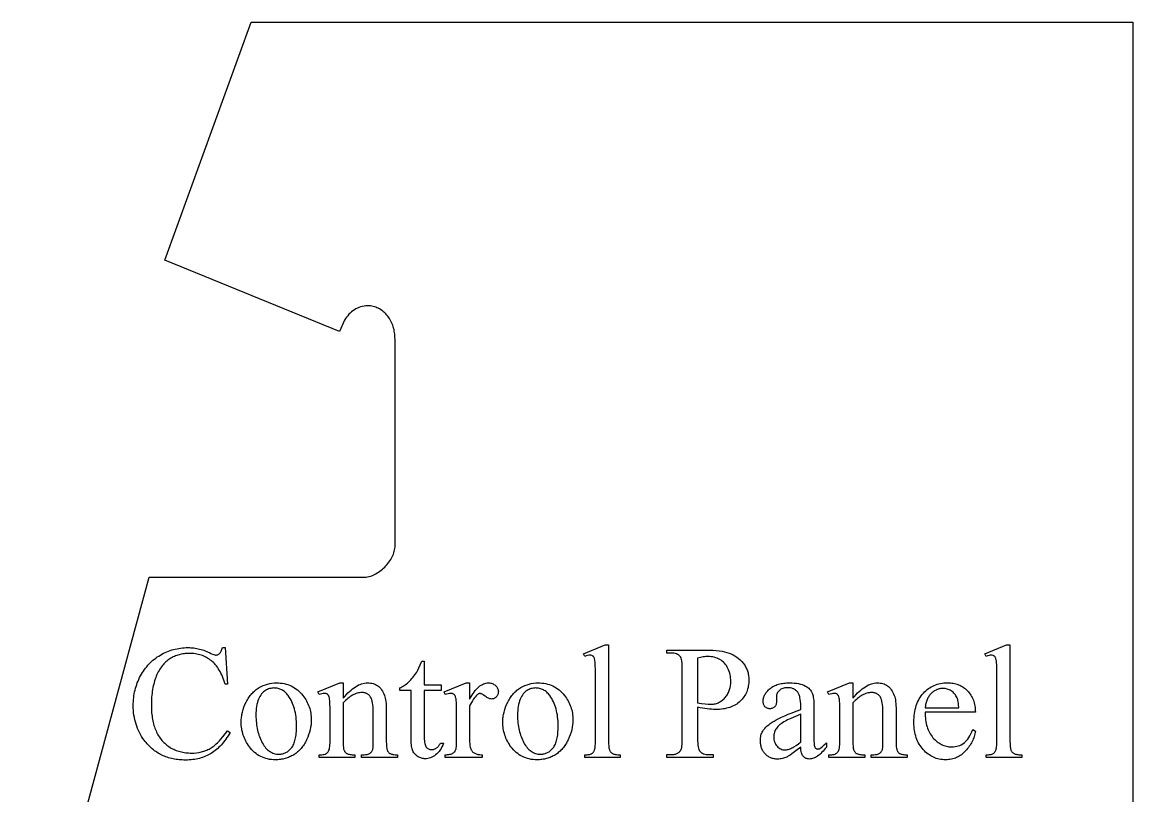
# Model space of a CAD drawing. Extents: x 0 to 152, y -19 to 71.
# Drawn here: x 77.06 to 85.81, y 61.05 to 67.15 of the extents above; entities that cross this region are included whole.
import ezdxf

# ---------------------------------------------------------------- set-up
doc = ezdxf.new("R2010")
doc.units = 0
doc.layers.get('0').update_dxf_attribs({"linetype": 'CONTINUOUS'})

msp = doc.modelspace()

# ---------------------------------------------------------------- linework, layer by layer
msp.add_lwpolyline([(77.0578, 59.086), (78.0578, 62.7735), (79.7453, 62.7735), (79.7564, 62.7739), (79.7676, 62.775), (79.7787, 62.7769), (79.7899, 62.7794), (79.8011, 62.7826), (79.8122, 62.7865), (79.8232, 62.7909), (79.8341, 62.796), (79.8449, 62.8016), (79.8555, 62.8077), (79.866, 62.8144), (79.8762, 62.8215), (79.8862, 62.8291), (79.896, 62.8371), (79.9054, 62.8455), (79.9145, 62.8543), (79.9233, 62.8634), (79.9317, 62.8729), (79.9397, 62.8826), (79.9473, 62.8926), (79.9544, 62.9029), (79.9611, 62.9133), (79.9672, 62.9239), (79.9729, 62.9347), (79.9779, 62.9456), (79.9824, 62.9567), (79.9862, 62.9678), (79.9894, 62.9789), (79.992, 62.9901), (79.9938, 63.0013), (79.995, 63.0124), (79.9953, 63.0235), (79.9953, 64.6485), (79.994, 64.6638), (79.9937, 64.6767), (79.9928, 64.6894), (79.9915, 64.7019), (79.9896, 64.7142), (79.9872, 64.7263), (79.9843, 64.7381), (79.9809, 64.7498), (79.9771, 64.7611), (79.9728, 64.7722), (79.968, 64.783), (79.9628, 64.7934), (79.9572, 64.8036), (79.9512, 64.8134), (79.9449, 64.8228), (79.9381, 64.8319), (79.931, 64.8406), (79.9235, 64.8489), (79.9157, 64.8567), (79.9076, 64.8641), (79.8992, 64.8711), (79.8904, 64.8776), (79.8814, 64.8836), (79.8722, 64.8891), (79.8626, 64.8942), (79.8529, 64.8986), (79.8429, 64.9026), (79.8327, 64.9059), (79.8223, 64.9087), (79.8117, 64.9109), (79.8009, 64.9125), (79.79, 64.9135), (79.779, 64.9138), (79.7649, 64.9133), (79.751, 64.9117), (79.7374, 64.9091), (79.7242, 64.9056), (79.7112, 64.9011), (79.6986, 64.8958), (79.6864, 64.8895), (79.6746, 64.8824), (79.6632, 64.8745), (79.6523, 64.8659), (79.6419, 64.8565), (79.6321, 64.8464), (79.6227, 64.8356), (79.614, 64.8241), (79.6058, 64.8121), (79.5983, 64.7995), (79.5578, 64.711), (78.1828, 65.2735), (78.8613, 67.1485), (85.8078, 67.1485), (85.8078, 59.5235)])
for points in [[(78.657, 62.2193), (78.6763, 61.9313), (78.657, 61.9313), (78.652, 61.9472), (78.6468, 61.9625), (78.6413, 61.9773), (78.6355, 61.9914), (78.6295, 62.0051), (78.6233, 62.0181), (78.6167, 62.0306), (78.6099, 62.0425), (78.6029, 62.0539), (78.5956, 62.0647), (78.588, 62.0749), (78.5802, 62.0845), (78.5722, 62.0936), (78.5638, 62.1021), (78.5552, 62.1101), (78.5464, 62.1175), (78.5373, 62.1244), (78.528, 62.1308), (78.5184, 62.1368), (78.5087, 62.1424), (78.4987, 62.1475), (78.4884, 62.1521), (78.478, 62.1564), (78.4673, 62.1601), (78.4565, 62.1635), (78.4453, 62.1663), (78.434, 62.1688), (78.4224, 62.1708), (78.4106, 62.1723), (78.3986, 62.1735), (78.3864, 62.1741), (78.3739, 62.1743), (78.3635, 62.1742), (78.3531, 62.1737), (78.3429, 62.1728), (78.3328, 62.1717), (78.3228, 62.1702), (78.313, 62.1683), (78.3032, 62.1661), (78.2937, 62.1636), (78.2842, 62.1608), (78.2749, 62.1576), (78.2656, 62.1541), (78.2566, 62.1503), (78.2476, 62.1461), (78.2388, 62.1416), (78.2301, 62.1367), (78.2215, 62.1315), (78.2131, 62.126), (78.2049, 62.12), (78.197, 62.1137), (78.1893, 62.107), (78.1818, 62.0998), (78.1745, 62.0923), (78.1675, 62.0843), (78.1607, 62.076), (78.1541, 62.0673), (78.1477, 62.0582), (78.1416, 62.0486), (78.1357, 62.0387), (78.13, 62.0284), (78.1246, 62.0177), (78.1193, 62.0065), (78.1143, 61.995), (78.1096, 61.9831), (78.1052, 61.9709), (78.1011, 61.9583), (78.0973, 61.9453), (78.0937, 61.932), (78.0905, 61.9183), (78.0876, 61.9043), (78.0851, 61.8899), (78.0828, 61.8752), (78.0808, 61.8601), (78.0791, 61.8446), (78.0777, 61.8288), (78.0767, 61.8126), (78.0759, 61.7961), (78.0754, 61.7792), (78.0753, 61.762), (78.0759, 61.7337), (78.0766, 61.72), (78.0776, 61.7064), (78.0789, 61.6931), (78.0805, 61.6801), (78.0823, 61.6673), (78.0845, 61.6547), (78.087, 61.6423), (78.0897, 61.6302), (78.0927, 61.6184), (78.096, 61.6068), (78.0996, 61.5954), (78.1035, 61.5842), (78.1077, 61.5733), (78.1122, 61.5627), (78.1169, 61.5523), (78.122, 61.5422), (78.1273, 61.5324), (78.1329, 61.523), (78.1388, 61.5138), (78.145, 61.505), (78.1515, 61.4964), (78.1583, 61.4882), (78.1654, 61.4802), (78.1728, 61.4726), (78.1804, 61.4653), (78.1884, 61.4583), (78.1966, 61.4516), (78.2051, 61.4452), (78.2139, 61.4391), (78.2231, 61.4334), (78.2324, 61.4279), (78.2419, 61.4228), (78.2516, 61.4181), (78.2614, 61.4137), (78.2714, 61.4096), (78.2815, 61.4059), (78.2918, 61.4026), (78.3023, 61.3996), (78.313, 61.397), (78.3238, 61.3947), (78.3347, 61.3928), (78.3459, 61.3912), (78.3572, 61.39), (78.3686, 61.3891), (78.3803, 61.3885), (78.3921, 61.3884), (78.4124, 61.3889), (78.4321, 61.3906), (78.4512, 61.3933), (78.4605, 61.3951), (78.4697, 61.3972), (78.4787, 61.3995), (78.4876, 61.4022), (78.4963, 61.4051), (78.5049, 61.4082), (78.5133, 61.4117), (78.5215, 61.4154), (78.5297, 61.4194), (78.5376, 61.4237), (78.5456, 61.4284), (78.5536, 61.4336), (78.5617, 61.4394), (78.57, 61.4457), (78.5783, 61.4525), (78.5867, 61.4599), (78.5952, 61.4679), (78.6039, 61.4764), (78.6126, 61.4854), (78.6214, 61.495), (78.6393, 61.5158), (78.6576, 61.5388), (78.6763, 61.5639), (78.6957, 61.5514), (78.6876, 61.5375), (78.6794, 61.5241), (78.6711, 61.5112), (78.6625, 61.4987), (78.6538, 61.4867), (78.6449, 61.4751), (78.6359, 61.4641), (78.6267, 61.4535), (78.6173, 61.4434), (78.6077, 61.4338), (78.598, 61.4246), (78.5882, 61.4159), (78.5781, 61.4077), (78.5679, 61.3999), (78.5575, 61.3927), (78.547, 61.3859), (78.5363, 61.3795), (78.5253, 61.3736), (78.514, 61.368), (78.5025, 61.3629), (78.4908, 61.3582), (78.4788, 61.3539), (78.4666, 61.35), (78.4541, 61.3465), (78.4413, 61.3434), (78.4283, 61.3408), (78.4151, 61.3385), (78.4016, 61.3367), (78.3879, 61.3352), (78.3739, 61.3342), (78.3597, 61.3336), (78.3452, 61.3334), (78.3321, 61.3335), (78.3192, 61.334), (78.3066, 61.3348), (78.294, 61.3358), (78.2817, 61.3372), (78.2696, 61.3389), (78.2576, 61.3409), (78.2459, 61.3432), (78.2343, 61.3457), (78.2229, 61.3486), (78.2117, 61.3518), (78.2006, 61.3554), (78.1898, 61.3592), (78.1791, 61.3633), (78.1687, 61.3677), (78.1584, 61.3724), (78.1483, 61.3775), (78.1384, 61.3828), (78.1286, 61.3885), (78.1191, 61.3944), (78.1097, 61.4007), (78.1006, 61.4072), (78.0916, 61.4141), (78.0828, 61.4212), (78.0742, 61.4287), (78.0657, 61.4365), (78.0575, 61.4446), (78.0494, 61.453), (78.0416, 61.4617), (78.0339, 61.4707), (78.0264, 61.48), (78.0191, 61.4896), (78.0086, 61.5043), (77.9989, 61.5193), (77.9898, 61.5346), (77.9813, 61.5503), (77.9736, 61.5662), (77.9665, 61.5825), (77.9601, 61.5992), (77.9544, 61.6161), (77.9493, 61.6334), (77.945, 61.651), (77.9413, 61.6689), (77.9382, 61.6871), (77.9359, 61.7056), (77.9342, 61.7245), (77.9332, 61.7437), (77.9328, 61.7632), (77.9331, 61.779), (77.9337, 61.7946), (77.9348, 61.8101), (77.9364, 61.8254), (77.9384, 61.8405), (77.9408, 61.8555), (77.9437, 61.8703), (77.9471, 61.8849), (77.9508, 61.8994), (77.9551, 61.9137), (77.9597, 61.9279), (77.9648, 61.9419), (77.9704, 61.9557), (77.9764, 61.9694), (77.9828, 61.9829), (77.9897, 61.9963), (77.997, 62.0094), (78.0046, 62.0221), (78.0125, 62.0344), (78.0208, 62.0464), (78.0294, 62.058), (78.0384, 62.0692), (78.0476, 62.0801), (78.0573, 62.0905), (78.0672, 62.1006), (78.0775, 62.1104), (78.0881, 62.1197), (78.0991, 62.1287), (78.1103, 62.1373), (78.122, 62.1456), (78.1339, 62.1534), (78.1462, 62.1609), (78.1587, 62.168), (78.1714, 62.1746), (78.1842, 62.1808), (78.1972, 62.1865), (78.2103, 62.1917), (78.2235, 62.1965), (78.2369, 62.2008), (78.2505, 62.2047), (78.2641, 62.2081), (78.278, 62.2111), (78.2919, 62.2136), (78.3061, 62.2157), (78.3203, 62.2173), (78.3347, 62.2184), (78.3493, 62.2191), (78.3639, 62.2193), (78.3754, 62.2191), (78.3869, 62.2186), (78.3983, 62.2177), (78.4097, 62.2165), (78.4211, 62.2149), (78.4325, 62.213), (78.4438, 62.2107), (78.4552, 62.2081), (78.4665, 62.2051), (78.4778, 62.2018), (78.489, 62.1981), (78.5003, 62.194), (78.5115, 62.1896), (78.5228, 62.1849), (78.5339, 62.1798), (78.5451, 62.1743), (78.5573, 62.1683), (78.5676, 62.164), (78.5761, 62.1615), (78.5796, 62.1608), (78.5826, 62.1606), (78.5868, 62.1608), (78.5908, 62.1613), (78.5946, 62.1623), (78.5984, 62.1636), (78.602, 62.1652), (78.6055, 62.1673), (78.6088, 62.1697), (78.612, 62.1725), (78.6159, 62.1769), (78.6195, 62.1817), (78.6228, 62.187), (78.6259, 62.1926), (78.6286, 62.1987), (78.6311, 62.2051), (78.6332, 62.212), (78.6351, 62.2193)], [(81.6778, 62.2412), (81.6778, 61.4821), (81.6782, 61.4575), (81.6789, 61.4469), (81.6797, 61.4374), (81.6808, 61.4291), (81.6821, 61.4219), (81.6837, 61.4158), (81.6856, 61.4109), (81.6877, 61.4066), (81.69, 61.4026), (81.6926, 61.3989), (81.6955, 61.3955), (81.6986, 61.3923), (81.702, 61.3894), (81.7057, 61.3867), (81.7096, 61.3843), (81.7141, 61.3822), (81.7195, 61.3803), (81.7258, 61.3788), (81.7329, 61.3775), (81.7409, 61.3765), (81.7498, 61.3758), (81.7596, 61.3754), (81.7702, 61.3752), (81.7702, 61.3528), (81.4897, 61.3528), (81.4897, 61.3752), (81.5078, 61.3758), (81.5157, 61.3764), (81.5228, 61.3773), (81.5291, 61.3784), (81.5347, 61.3798), (81.5394, 61.3815), (81.5434, 61.3834), (81.5469, 61.3856), (81.5502, 61.3881), (81.5533, 61.391), (81.5562, 61.3941), (81.559, 61.3977), (81.5615, 61.4015), (81.5638, 61.4057), (81.5659, 61.4102), (81.5678, 61.4155), (81.5695, 61.4218), (81.5709, 61.4291), (81.572, 61.4376), (81.5729, 61.4471), (81.5735, 61.4577), (81.574, 61.4821), (81.574, 62.0019), (81.5738, 62.0457), (81.573, 62.0801), (81.5716, 62.1052), (81.5707, 62.1142), (81.5697, 62.1209), (81.5672, 62.1311), (81.5656, 62.1356), (81.564, 62.1396), (81.5621, 62.1432), (81.5601, 62.1463), (81.558, 62.149), (81.5556, 62.1512), (81.5531, 62.1531), (81.5504, 62.1548), (81.5446, 62.1573), (81.5381, 62.1588), (81.5309, 62.1593), (81.5223, 62.1587), (81.5125, 62.1568), (81.5016, 62.1537), (81.4897, 62.1493), (81.4791, 62.1712), (81.6496, 62.2412)], [(84.8404, 62.2412), (84.8404, 61.4821), (84.8409, 61.4575), (84.8415, 61.4469), (84.8423, 61.4374), (84.8434, 61.4291), (84.8448, 61.4219), (84.8464, 61.4158), (84.8482, 61.4109), (84.8503, 61.4066), (84.8526, 61.4026), (84.8552, 61.3989), (84.8581, 61.3955), (84.8612, 61.3923), (84.8646, 61.3894), (84.8683, 61.3867), (84.8722, 61.3843), (84.8767, 61.3822), (84.8821, 61.3803), (84.8884, 61.3788), (84.8955, 61.3775), (84.9035, 61.3765), (84.9124, 61.3758), (84.9222, 61.3754), (84.9328, 61.3752), (84.9328, 61.3528), (84.6523, 61.3528), (84.6523, 61.3752), (84.6704, 61.3758), (84.6783, 61.3764), (84.6854, 61.3773), (84.6918, 61.3784), (84.6973, 61.3798), (84.7021, 61.3815), (84.7061, 61.3834), (84.7095, 61.3856), (84.7128, 61.3881), (84.7159, 61.391), (84.7189, 61.3941), (84.7216, 61.3977), (84.7241, 61.4015), (84.7264, 61.4057), (84.7285, 61.4102), (84.7304, 61.4155), (84.7321, 61.4218), (84.7335, 61.4291), (84.7346, 61.4376), (84.7355, 61.4471), (84.7362, 61.4577), (84.7367, 61.4821), (84.7367, 62.0019), (84.7364, 62.0457), (84.7356, 62.0801), (84.7342, 62.1052), (84.7333, 62.1142), (84.7323, 62.1209), (84.7298, 62.1311), (84.7283, 62.1356), (84.7266, 62.1396), (84.7247, 62.1432), (84.7227, 62.1463), (84.7206, 62.149), (84.7182, 62.1512), (84.7157, 62.1531), (84.7131, 62.1548), (84.7072, 62.1573), (84.7007, 62.1588), (84.6936, 62.1593), (84.6849, 62.1587), (84.6751, 62.1568), (84.6643, 62.1537), (84.6523, 62.1493), (84.6417, 62.1712), (84.8123, 62.2412)], [(82.3788, 61.7495), (82.3788, 61.5027), (82.379, 61.4837), (82.3798, 61.4665), (82.3812, 61.4512), (82.3831, 61.4379), (82.3856, 61.4264), (82.3886, 61.4168), (82.3903, 61.4128), (82.3922, 61.4092), (82.3941, 61.406), (82.3963, 61.4034), (82.4026, 61.3969), (82.4096, 61.3913), (82.4175, 61.3866), (82.4261, 61.3827), (82.4354, 61.3797), (82.4456, 61.3776), (82.4565, 61.3763), (82.4681, 61.3759), (82.5006, 61.3759), (82.5006, 61.3528), (82.1376, 61.3528), (82.1376, 61.3759), (82.1695, 61.3759), (82.1824, 61.3764), (82.1885, 61.3771), (82.1944, 61.3781), (82.2, 61.3793), (82.2054, 61.3808), (82.2106, 61.3826), (82.2155, 61.3846), (82.2202, 61.3869), (82.2247, 61.3895), (82.2289, 61.3924), (82.2328, 61.3956), (82.2366, 61.399), (82.24, 61.4027), (82.2433, 61.4066), (82.2463, 61.4109), (82.2492, 61.4165), (82.2518, 61.4239), (82.2539, 61.4329), (82.2557, 61.4435), (82.257, 61.4558), (82.258, 61.4698), (82.2586, 61.4854), (82.2588, 61.5027), (82.2588, 62.05), (82.2585, 62.0691), (82.2577, 62.0862), (82.2564, 62.1015), (82.2546, 62.1148), (82.2522, 62.1263), (82.2493, 62.1359), (82.2477, 62.14), (82.2459, 62.1436), (82.244, 62.1467), (82.2419, 62.1493), (82.2355, 62.1558), (82.2283, 62.1614), (82.2203, 62.1661), (82.2116, 62.17), (82.2022, 62.173), (82.192, 62.1751), (82.1811, 62.1764), (82.1695, 62.1768), (82.1376, 62.1768), (82.1376, 62.2), (82.4481, 62.2), (82.4758, 62.1996), (82.502, 62.1985), (82.5266, 62.1967), (82.5498, 62.1941), (82.5715, 62.1908), (82.5916, 62.1868), (82.6103, 62.182), (82.6274, 62.1765), (82.6435, 62.1702), (82.6589, 62.1628), (82.6737, 62.1544), (82.6879, 62.1451), (82.7014, 62.1347), (82.7142, 62.1233), (82.7264, 62.1109), (82.738, 62.0975), (82.7435, 62.0905), (82.7485, 62.0833), (82.7533, 62.0759), (82.7577, 62.0684), (82.7617, 62.0607), (82.7654, 62.0529), (82.7688, 62.0449), (82.7717, 62.0367), (82.7744, 62.0284), (82.7767, 62.0199), (82.7786, 62.0113), (82.7802, 62.0025), (82.7814, 61.9935), (82.7823, 61.9844), (82.7828, 61.9751), (82.783, 61.9657), (82.7827, 61.9529), (82.7819, 61.9403), (82.7806, 61.9281), (82.7787, 61.9162), (82.7763, 61.9046), (82.7734, 61.8933), (82.7699, 61.8823), (82.7659, 61.8716), (82.7613, 61.8612), (82.7563, 61.8512), (82.7507, 61.8414), (82.7445, 61.8319), (82.7378, 61.8227), (82.7306, 61.8138), (82.7229, 61.8052), (82.7146, 61.797), (82.7058, 61.7891), (82.6966, 61.7817), (82.6869, 61.7749), (82.6768, 61.7685), (82.6663, 61.7627), (82.6553, 61.7574), (82.6439, 61.7526), (82.632, 61.7482), (82.6197, 61.7444), (82.607, 61.7411), (82.5938, 61.7383), (82.5801, 61.7361), (82.5661, 61.7343), (82.5516, 61.733), (82.5366, 61.7323), (82.5212, 61.732), (82.5056, 61.7323), (82.4893, 61.7331), (82.4725, 61.7345), (82.455, 61.7364), (82.4369, 61.7388), (82.4181, 61.7418), (82.3987, 61.7454)], [(82.3788, 61.7851), (82.41, 61.7796), (82.4375, 61.7757), (82.4612, 61.7734), (82.4717, 61.7728), (82.4812, 61.7726), (82.4893, 61.7728), (82.4972, 61.7734), (82.505, 61.7744), (82.5126, 61.7758), (82.5201, 61.7775), (82.5274, 61.7797), (82.5347, 61.7822), (82.5417, 61.7852), (82.5487, 61.7885), (82.5555, 61.7923), (82.5621, 61.7964), (82.5687, 61.8009), (82.5751, 61.8058), (82.5813, 61.8111), (82.5874, 61.8168), (82.5934, 61.8229), (82.5991, 61.8293), (82.6044, 61.8359), (82.6094, 61.8428), (82.614, 61.8499), (82.6182, 61.8572), (82.6221, 61.8648), (82.6256, 61.8726), (82.6287, 61.8806), (82.6315, 61.8889), (82.6339, 61.8974), (82.6359, 61.9061), (82.6376, 61.915), (82.6389, 61.9242), (82.6398, 61.9336), (82.6404, 61.9433), (82.6405, 61.9532), (82.6402, 61.9668), (82.6391, 61.9802), (82.6374, 61.9933), (82.6349, 62.0062), (82.6318, 62.0188), (82.6279, 62.0312), (82.6233, 62.0434), (82.618, 62.0553), (82.6121, 62.0667), (82.6056, 62.0774), (82.5985, 62.0874), (82.5909, 62.0966), (82.5826, 62.105), (82.5738, 62.1127), (82.5643, 62.1197), (82.5543, 62.1259), (82.5438, 62.1314), (82.533, 62.1362), (82.5218, 62.1402), (82.5103, 62.1435), (82.4984, 62.1461), (82.4861, 62.1479), (82.4735, 62.149), (82.4606, 62.1493), (82.4524, 62.1492), (82.4435, 62.1486), (82.4342, 62.1477), (82.4242, 62.1464), (82.4026, 62.1427), (82.3788, 62.1375)], [(80.2258, 62.1131), (80.2258, 61.9251), (80.3595, 61.9251), (80.3595, 61.8813), (80.2258, 61.8813), (80.2258, 61.5102), (80.226, 61.4969), (80.2268, 61.4847), (80.228, 61.4736), (80.2298, 61.4637), (80.232, 61.4549), (80.2347, 61.4472), (80.238, 61.4406), (80.2417, 61.4352), (80.2458, 61.4307), (80.2502, 61.4268), (80.2549, 61.4234), (80.2599, 61.4207), (80.2652, 61.4186), (80.2707, 61.4171), (80.2765, 61.4162), (80.2826, 61.4159), (80.2878, 61.4161), (80.2929, 61.4167), (80.2979, 61.4177), (80.3029, 61.4191), (80.3079, 61.4209), (80.3129, 61.4231), (80.3178, 61.4257), (80.3226, 61.4287), (80.3273, 61.4321), (80.3318, 61.4358), (80.3359, 61.44), (80.3398, 61.4445), (80.3434, 61.4494), (80.3467, 61.4547), (80.3498, 61.4604), (80.3526, 61.4665), (80.377, 61.4665), (80.3712, 61.4516), (80.3649, 61.4377), (80.358, 61.4248), (80.3506, 61.4128), (80.3426, 61.4018), (80.334, 61.3917), (80.3248, 61.3825), (80.3151, 61.3743), (80.3051, 61.3671), (80.295, 61.3608), (80.2848, 61.3555), (80.2745, 61.3511), (80.2642, 61.3477), (80.2537, 61.3453), (80.2432, 61.3439), (80.2326, 61.3434), (80.2255, 61.3436), (80.2184, 61.3444), (80.2113, 61.3456), (80.2042, 61.3474), (80.1972, 61.3496), (80.1902, 61.3523), (80.1833, 61.3556), (80.1764, 61.3593), (80.1698, 61.3635), (80.1636, 61.3681), (80.1578, 61.3732), (80.1525, 61.3787), (80.1477, 61.3846), (80.1433, 61.3909), (80.1393, 61.3977), (80.1358, 61.4049), (80.1327, 61.4128), (80.1301, 61.4218), (80.1278, 61.4317), (80.126, 61.4426), (80.1245, 61.4546), (80.1235, 61.4675), (80.1229, 61.4815), (80.1227, 61.4965), (80.1227, 61.8813), (80.0321, 61.8813), (80.0321, 61.9019), (80.0407, 61.9057), (80.0494, 61.91), (80.0581, 61.9149), (80.0668, 61.9204), (80.0757, 61.9266), (80.0845, 61.9333), (80.0934, 61.9406), (80.1024, 61.9485), (80.1112, 61.9569), (80.1199, 61.9656), (80.1282, 61.9748), (80.1364, 61.9843), (80.1442, 61.9942), (80.1519, 62.0045), (80.1593, 62.0152), (80.1664, 62.0263), (80.1743, 62.0406), (80.1836, 62.0598), (80.1943, 62.084), (80.2064, 62.1131)], [(79.0599, 61.9419), (79.076, 61.9415), (79.0916, 61.9404), (79.1069, 61.9385), (79.1217, 61.9358), (79.1362, 61.9323), (79.1502, 61.928), (79.1638, 61.923), (79.1771, 61.9172), (79.1899, 61.9107), (79.2024, 61.9034), (79.2144, 61.8953), (79.2261, 61.8864), (79.2373, 61.8768), (79.2481, 61.8663), (79.2586, 61.8552), (79.2686, 61.8432), (79.2767, 61.8326), (79.2843, 61.8217), (79.2913, 61.8107), (79.2979, 61.7995), (79.3039, 61.7881), (79.3094, 61.7764), (79.3143, 61.7646), (79.3188, 61.7526), (79.3227, 61.7404), (79.3261, 61.728), (79.3289, 61.7154), (79.3313, 61.7026), (79.3331, 61.6896), (79.3344, 61.6765), (79.3352, 61.6631), (79.3355, 61.6495), (79.3349, 61.6303), (79.3332, 61.611), (79.3303, 61.5916), (79.3263, 61.5722), (79.3211, 61.5527), (79.3147, 61.5332), (79.3072, 61.5136), (79.2986, 61.494), (79.2939, 61.4843), (79.289, 61.4749), (79.2838, 61.4658), (79.2784, 61.457), (79.2729, 61.4485), (79.2671, 61.4404), (79.261, 61.4325), (79.2548, 61.4249), (79.2483, 61.4177), (79.2417, 61.4107), (79.2348, 61.404), (79.2277, 61.3977), (79.2204, 61.3916), (79.2128, 61.3859), (79.2051, 61.3804), (79.1971, 61.3752), (79.1889, 61.3704), (79.1807, 61.3659), (79.1723, 61.3617), (79.1638, 61.3578), (79.1552, 61.3542), (79.1465, 61.3509), (79.1377, 61.3479), (79.1287, 61.3453), (79.1197, 61.3429), (79.1105, 61.3409), (79.1012, 61.3392), (79.0918, 61.3378), (79.0823, 61.3367), (79.0727, 61.3359), (79.0629, 61.3354), (79.0531, 61.3353), (79.0371, 61.3357), (79.0216, 61.3369), (79.0064, 61.3389), (78.9917, 61.3417), (78.9774, 61.3453), (78.9635, 61.3498), (78.9501, 61.355), (78.937, 61.361), (78.9244, 61.3679), (78.9122, 61.3755), (78.9003, 61.384), (78.8889, 61.3933), (78.878, 61.4033), (78.8674, 61.4142), (78.8573, 61.4259), (78.8475, 61.4384), (78.8397, 61.4493), (78.8324, 61.4604), (78.8256, 61.4717), (78.8194, 61.4831), (78.8136, 61.4947), (78.8083, 61.5065), (78.8035, 61.5184), (78.7993, 61.5305), (78.7955, 61.5428), (78.7922, 61.5552), (78.7894, 61.5678), (78.7872, 61.5806), (78.7854, 61.5935), (78.7842, 61.6066), (78.7834, 61.6199), (78.7832, 61.6333), (78.7833, 61.6431), (78.7838, 61.6529), (78.7845, 61.6628), (78.7856, 61.6726), (78.787, 61.6824), (78.7887, 61.6922), (78.7929, 61.7118), (78.7984, 61.7313), (78.8051, 61.7508), (78.8131, 61.7703), (78.8222, 61.7898), (78.8272, 61.7994), (78.8324, 61.8086), (78.8377, 61.8175), (78.8433, 61.8261), (78.849, 61.8344), (78.855, 61.8424), (78.8611, 61.8501), (78.8674, 61.8574), (78.874, 61.8644), (78.8807, 61.8712), (78.8876, 61.8775), (78.8947, 61.8836), (78.902, 61.8894), (78.9094, 61.8948), (78.9171, 61.8999), (78.925, 61.9047), (78.941, 61.9135), (78.9573, 61.921), (78.9738, 61.9274), (78.9906, 61.9326), (79.0076, 61.9367), (79.0248, 61.9396), (79.0423, 61.9413)], [(79.0406, 61.9013), (79.0323, 61.901), (79.024, 61.9001), (79.0157, 61.8985), (79.0074, 61.8964), (78.9991, 61.8936), (78.9907, 61.8902), (78.9824, 61.8862), (78.974, 61.8816), (78.9659, 61.8762), (78.9581, 61.8699), (78.9508, 61.8627), (78.9438, 61.8545), (78.9373, 61.8454), (78.9311, 61.8354), (78.9253, 61.8245), (78.92, 61.8126), (78.9152, 61.7998), (78.911, 61.7862), (78.9074, 61.7716), (78.9045, 61.7562), (78.9023, 61.7399), (78.9007, 61.7227), (78.8997, 61.7047), (78.8994, 61.6858), (78.8996, 61.6703), (78.9002, 61.6551), (78.9011, 61.6401), (78.9025, 61.6254), (78.9042, 61.611), (78.9064, 61.5969), (78.9089, 61.583), (78.9118, 61.5694), (78.9151, 61.5561), (78.9188, 61.543), (78.9229, 61.5302), (78.9273, 61.5177), (78.9322, 61.5054), (78.9374, 61.4934), (78.943, 61.4817), (78.949, 61.4702), (78.9554, 61.4592), (78.962, 61.449), (78.9688, 61.4394), (78.9759, 61.4306), (78.9832, 61.4224), (78.9907, 61.415), (78.9985, 61.4083), (79.0066, 61.4023), (79.0149, 61.397), (79.0235, 61.3924), (79.0323, 61.3885), (79.0413, 61.3853), (79.0506, 61.3828), (79.0601, 61.381), (79.0699, 61.38), (79.0799, 61.3796), (79.0874, 61.3798), (79.0948, 61.3804), (79.1019, 61.3814), (79.1089, 61.3827), (79.1157, 61.3845), (79.1224, 61.3867), (79.1289, 61.3892), (79.1352, 61.3921), (79.1414, 61.3954), (79.1474, 61.3991), (79.1532, 61.4032), (79.1589, 61.4077), (79.1644, 61.4126), (79.1697, 61.4179), (79.1749, 61.4236), (79.1799, 61.4296), (79.1847, 61.4361), (79.1891, 61.4432), (79.1933, 61.4509), (79.1971, 61.4591), (79.2007, 61.4679), (79.2039, 61.4772), (79.2068, 61.4871), (79.2094, 61.4976), (79.2117, 61.5086), (79.2137, 61.5201), (79.2154, 61.5323), (79.2168, 61.545), (79.2179, 61.5583), (79.2186, 61.5721), (79.2191, 61.5865), (79.2193, 61.6014), (79.219, 61.6202), (79.2182, 61.6385), (79.217, 61.6563), (79.2152, 61.6736), (79.2129, 61.6904), (79.21, 61.7066), (79.2067, 61.7224), (79.2029, 61.7376), (79.1985, 61.7524), (79.1936, 61.7666), (79.1883, 61.7803), (79.1824, 61.7935), (79.176, 61.8062), (79.169, 61.8185), (79.1616, 61.8301), (79.1537, 61.8413), (79.148, 61.8486), (79.1422, 61.8554), (79.1362, 61.8617), (79.13, 61.8676), (79.1236, 61.873), (79.117, 61.8779), (79.1102, 61.8823), (79.1032, 61.8863), (79.096, 61.8898), (79.0887, 61.8929), (79.0811, 61.8955), (79.0734, 61.8976), (79.0655, 61.8992), (79.0574, 61.9004), (79.0491, 61.9011)], [(79.5866, 61.8207), (79.5992, 61.8354), (79.6116, 61.8491), (79.624, 61.8619), (79.6363, 61.8737), (79.6486, 61.8846), (79.6608, 61.8946), (79.6729, 61.9036), (79.6849, 61.9116), (79.6968, 61.9187), (79.7087, 61.9249), (79.7205, 61.9301), (79.7322, 61.9343), (79.7439, 61.9377), (79.7555, 61.94), (79.767, 61.9414), (79.7784, 61.9419), (79.7899, 61.9416), (79.801, 61.9405), (79.8117, 61.9386), (79.822, 61.9361), (79.8319, 61.9328), (79.8413, 61.9287), (79.8504, 61.924), (79.859, 61.9185), (79.8673, 61.9122), (79.875, 61.9049), (79.8824, 61.8967), (79.8893, 61.8875), (79.8958, 61.8774), (79.9019, 61.8663), (79.9075, 61.8543), (79.9128, 61.8413), (79.916, 61.8313), (79.9188, 61.8201), (79.9211, 61.8076), (79.9231, 61.7939), (79.9246, 61.7789), (79.9256, 61.7626), (79.9263, 61.7451), (79.9265, 61.7264), (79.9265, 61.4821), (79.9271, 61.4571), (79.9277, 61.4462), (79.9287, 61.4365), (79.9299, 61.4278), (79.9314, 61.4202), (79.9332, 61.4138), (79.9353, 61.4084), (79.9371, 61.4046), (79.9392, 61.401), (79.9416, 61.3976), (79.9442, 61.3945), (79.9471, 61.3915), (79.9503, 61.3888), (79.9537, 61.3863), (79.9574, 61.384), (79.9617, 61.3819), (79.9667, 61.3802), (79.9726, 61.3787), (79.9792, 61.3774), (79.9867, 61.3765), (79.995, 61.3758), (80.014, 61.3752), (80.014, 61.3528), (79.731, 61.3528), (79.731, 61.3752), (79.7428, 61.3752), (79.7524, 61.3754), (79.7613, 61.376), (79.7694, 61.377), (79.7768, 61.3783), (79.7834, 61.38), (79.7893, 61.3821), (79.7944, 61.3846), (79.7987, 61.3874), (79.8026, 61.3907), (79.8061, 61.3942), (79.8093, 61.3982), (79.8123, 61.4025), (79.8149, 61.4072), (79.8172, 61.4122), (79.8192, 61.4176), (79.8209, 61.4234), (79.822, 61.4305), (79.8228, 61.4427), (79.8233, 61.4599), (79.8234, 61.4821), (79.8234, 61.7164), (79.8231, 61.7352), (79.8221, 61.7528), (79.8206, 61.7689), (79.8183, 61.7838), (79.8155, 61.7973), (79.812, 61.8095), (79.8079, 61.8203), (79.8031, 61.8298), (79.8005, 61.834), (79.7976, 61.838), (79.7945, 61.8418), (79.7912, 61.8452), (79.7877, 61.8484), (79.784, 61.8513), (79.78, 61.8539), (79.7759, 61.8563), (79.7715, 61.8583), (79.7669, 61.8601), (79.7621, 61.8616), (79.757, 61.8629), (79.7518, 61.8638), (79.7463, 61.8645), (79.7347, 61.8651), (79.7254, 61.8648), (79.7161, 61.8638), (79.7068, 61.8622), (79.6976, 61.86), (79.6883, 61.8571), (79.679, 61.8537), (79.6698, 61.8495), (79.6605, 61.8448), (79.6513, 61.8394), (79.642, 61.8333), (79.6328, 61.8267), (79.6235, 61.8194), (79.6143, 61.8115), (79.6051, 61.8029), (79.5958, 61.7937), (79.5866, 61.7839), (79.5866, 61.4821), (79.5871, 61.4558), (79.5876, 61.4447), (79.5883, 61.4351), (79.5893, 61.4268), (79.5905, 61.4199), (79.5919, 61.4144), (79.5935, 61.4102), (79.5958, 61.4059), (79.5983, 61.4018), (79.601, 61.398), (79.6039, 61.3945), (79.607, 61.3914), (79.6103, 61.3885), (79.6138, 61.3859), (79.6176, 61.3837), (79.6219, 61.3817), (79.6272, 61.38), (79.6335, 61.3785), (79.6407, 61.3774), (79.649, 61.3764), (79.6583, 61.3758), (79.6797, 61.3752), (79.6797, 61.3528), (79.3967, 61.3528), (79.3967, 61.3752), (79.4092, 61.3752), (79.4197, 61.3756), (79.4293, 61.3766), (79.438, 61.3784), (79.4458, 61.3808), (79.4528, 61.3839), (79.4588, 61.3877), (79.464, 61.3922), (79.4682, 61.3974), (79.4718, 61.4036), (79.4749, 61.411), (79.4776, 61.4197), (79.4797, 61.4297), (79.4814, 61.4409), (79.4826, 61.4534), (79.4833, 61.4671), (79.4835, 61.4821), (79.4835, 61.6945), (79.4832, 61.741), (79.4824, 61.7775), (79.4809, 61.8038), (79.48, 61.8132), (79.4789, 61.8201), (79.4762, 61.8304), (79.4746, 61.8349), (79.4729, 61.839), (79.471, 61.8426), (79.469, 61.8457), (79.4668, 61.8485), (79.4645, 61.8507), (79.462, 61.8526), (79.4592, 61.8543), (79.4563, 61.8557), (79.4532, 61.8568), (79.4463, 61.8583), (79.4386, 61.8588), (79.4294, 61.8582), (79.4193, 61.8565), (79.4084, 61.8536), (79.3967, 61.8495), (79.3873, 61.8719), (79.5598, 61.9419), (79.5866, 61.9419)], [(80.5825, 61.9419), (80.5825, 61.8132), (80.5915, 61.8288), (80.6005, 61.8434), (80.6096, 61.857), (80.6187, 61.8695), (80.6278, 61.8811), (80.6369, 61.8916), (80.6461, 61.9012), (80.6553, 61.9097), (80.6645, 61.9173), (80.6738, 61.9238), (80.6831, 61.9294), (80.6924, 61.9339), (80.7018, 61.9374), (80.7111, 61.9399), (80.7205, 61.9414), (80.73, 61.9419), (80.7384, 61.9416), (80.7464, 61.9406), (80.7541, 61.939), (80.7614, 61.9367), (80.7683, 61.9337), (80.7748, 61.9301), (80.781, 61.9259), (80.7868, 61.921), (80.7921, 61.9157), (80.7967, 61.9101), (80.8005, 61.9044), (80.8037, 61.8984), (80.8062, 61.8923), (80.8079, 61.8859), (80.809, 61.8793), (80.8093, 61.8726), (80.8091, 61.8666), (80.8083, 61.8609), (80.807, 61.8554), (80.8053, 61.8501), (80.803, 61.845), (80.8002, 61.8402), (80.7969, 61.8357), (80.7931, 61.8313), (80.7889, 61.8274), (80.7846, 61.824), (80.78, 61.8211), (80.7753, 61.8187), (80.7703, 61.8168), (80.7652, 61.8155), (80.7599, 61.8147), (80.7543, 61.8145), (80.7488, 61.8148), (80.7431, 61.8158), (80.7372, 61.8175), (80.7311, 61.8199), (80.7249, 61.8229), (80.7185, 61.8266), (80.712, 61.831), (80.7053, 61.836), (80.6926, 61.8455), (80.6869, 61.8492), (80.6816, 61.8522), (80.6768, 61.8545), (80.6724, 61.8562), (80.6685, 61.8572), (80.665, 61.8576), (80.6622, 61.8574), (80.6593, 61.8568), (80.6563, 61.8558), (80.6533, 61.8545), (80.6471, 61.8505), (80.6406, 61.8451), (80.6336, 61.8382), (80.6265, 61.8302), (80.6193, 61.8212), (80.612, 61.8112), (80.6048, 61.8001), (80.5974, 61.788), (80.59, 61.7749), (80.5825, 61.7607), (80.5825, 61.4865), (80.5827, 61.475), (80.5833, 61.4642), (80.5842, 61.4541), (80.5855, 61.4448), (80.5872, 61.4361), (80.5892, 61.4282), (80.5916, 61.4211), (80.5944, 61.4146), (80.5966, 61.4105), (80.5992, 61.4065), (80.6022, 61.4027), (80.6056, 61.3991), (80.6094, 61.3957), (80.6136, 61.3925), (80.6182, 61.3894), (80.6231, 61.3865), (80.6286, 61.3839), (80.6346, 61.3816), (80.6411, 61.3796), (80.6483, 61.3781), (80.656, 61.3768), (80.6643, 61.376), (80.6731, 61.3754), (80.6825, 61.3752), (80.6825, 61.3528), (80.3895, 61.3528), (80.3895, 61.3752), (80.4, 61.3755), (80.4099, 61.3761), (80.4191, 61.3772), (80.4276, 61.3787), (80.4353, 61.3806), (80.4424, 61.383), (80.4488, 61.3858), (80.4544, 61.389), (80.4582, 61.3917), (80.4617, 61.3947), (80.4648, 61.3982), (80.4677, 61.402), (80.4703, 61.4061), (80.4726, 61.4107), (80.4746, 61.4156), (80.4763, 61.4209), (80.477, 61.4241), (80.4777, 61.4286), (80.4787, 61.4413), (80.4792, 61.4589), (80.4794, 61.4815), (80.4794, 61.7033), (80.4792, 61.7482), (80.4784, 61.783), (80.4772, 61.8077), (80.4763, 61.8162), (80.4754, 61.8223), (80.4729, 61.8312), (80.4714, 61.8351), (80.4696, 61.8388), (80.4676, 61.8421), (80.4654, 61.8451), (80.463, 61.8477), (80.4604, 61.8501), (80.4576, 61.8521), (80.4546, 61.8539), (80.4514, 61.8554), (80.4481, 61.8566), (80.4446, 61.8576), (80.441, 61.8583), (80.4332, 61.8588), (80.4232, 61.8582), (80.4126, 61.8565), (80.4013, 61.8536), (80.3895, 61.8495), (80.3832, 61.8719), (80.5563, 61.9419)], [(81.1211, 61.9419), (81.1371, 61.9415), (81.1528, 61.9404), (81.168, 61.9385), (81.1829, 61.9358), (81.1973, 61.9323), (81.2113, 61.928), (81.225, 61.923), (81.2382, 61.9172), (81.2511, 61.9107), (81.2635, 61.9034), (81.2756, 61.8953), (81.2872, 61.8864), (81.2984, 61.8768), (81.3093, 61.8663), (81.3197, 61.8552), (81.3298, 61.8432), (81.3379, 61.8326), (81.3454, 61.8217), (81.3525, 61.8107), (81.359, 61.7995), (81.365, 61.7881), (81.3705, 61.7764), (81.3755, 61.7646), (81.3799, 61.7526), (81.3838, 61.7404), (81.3872, 61.728), (81.3901, 61.7154), (81.3924, 61.7026), (81.3943, 61.6896), (81.3956, 61.6765), (81.3963, 61.6631), (81.3966, 61.6495), (81.396, 61.6303), (81.3943, 61.611), (81.3914, 61.5916), (81.3874, 61.5722), (81.3822, 61.5527), (81.3759, 61.5332), (81.3684, 61.5136), (81.3597, 61.494), (81.355, 61.4843), (81.3501, 61.4749), (81.3449, 61.4658), (81.3396, 61.457), (81.334, 61.4485), (81.3282, 61.4404), (81.3222, 61.4325), (81.3159, 61.4249), (81.3095, 61.4177), (81.3028, 61.4107), (81.2959, 61.404), (81.2888, 61.3977), (81.2815, 61.3916), (81.274, 61.3859), (81.2662, 61.3804), (81.2582, 61.3752), (81.2501, 61.3704), (81.2418, 61.3659), (81.2335, 61.3617), (81.225, 61.3578), (81.2164, 61.3542), (81.2077, 61.3509), (81.1988, 61.3479), (81.1899, 61.3453), (81.1808, 61.3429), (81.1717, 61.3409), (81.1624, 61.3392), (81.153, 61.3378), (81.1434, 61.3367), (81.1338, 61.3359), (81.1241, 61.3354), (81.1142, 61.3353), (81.0982, 61.3357), (81.0827, 61.3369), (81.0676, 61.3389), (81.0529, 61.3417), (81.0386, 61.3453), (81.0247, 61.3498), (81.0112, 61.355), (80.9982, 61.361), (80.9855, 61.3679), (80.9733, 61.3755), (80.9615, 61.384), (80.9501, 61.3933), (80.9391, 61.4033), (80.9285, 61.4142), (80.9184, 61.4259), (80.9087, 61.4384), (80.9009, 61.4493), (80.8936, 61.4604), (80.8868, 61.4717), (80.8805, 61.4831), (80.8747, 61.4947), (80.8694, 61.5065), (80.8647, 61.5184), (80.8604, 61.5305), (80.8566, 61.5428), (80.8534, 61.5552), (80.8506, 61.5678), (80.8483, 61.5806), (80.8466, 61.5935), (80.8453, 61.6066), (80.8446, 61.6199), (80.8443, 61.6333), (80.8445, 61.6431), (80.8449, 61.6529), (80.8457, 61.6628), (80.8467, 61.6726), (80.8481, 61.6824), (80.8498, 61.6922), (80.8541, 61.7118), (80.8596, 61.7313), (80.8663, 61.7508), (80.8742, 61.7703), (80.8834, 61.7898), (80.8883, 61.7994), (80.8935, 61.8086), (80.8989, 61.8175), (80.9044, 61.8261), (80.9102, 61.8344), (80.9161, 61.8424), (80.9222, 61.8501), (80.9286, 61.8574), (80.9351, 61.8644), (80.9418, 61.8712), (80.9487, 61.8775), (80.9558, 61.8836), (80.9631, 61.8894), (80.9706, 61.8948), (80.9783, 61.8999), (80.9861, 61.9047), (81.0022, 61.9135), (81.0185, 61.921), (81.035, 61.9274), (81.0517, 61.9326), (81.0687, 61.9367), (81.0859, 61.9396), (81.1034, 61.9413)], [(81.1017, 61.9013), (81.0934, 61.901), (81.0851, 61.9001), (81.0768, 61.8985), (81.0685, 61.8964), (81.0602, 61.8936), (81.0519, 61.8902), (81.0435, 61.8862), (81.0352, 61.8816), (81.027, 61.8762), (81.0193, 61.8699), (81.0119, 61.8627), (81.005, 61.8545), (80.9984, 61.8454), (80.9922, 61.8354), (80.9865, 61.8245), (80.9811, 61.8126), (80.9763, 61.7998), (80.9721, 61.7862), (80.9686, 61.7716), (80.9657, 61.7562), (80.9634, 61.7399), (80.9618, 61.7227), (80.9608, 61.7047), (80.9605, 61.6858), (80.9607, 61.6703), (80.9613, 61.6551), (80.9623, 61.6401), (80.9636, 61.6254), (80.9654, 61.611), (80.9675, 61.5969), (80.97, 61.583), (80.9729, 61.5694), (80.9762, 61.5561), (80.9799, 61.543), (80.984, 61.5302), (80.9885, 61.5177), (80.9933, 61.5054), (80.9985, 61.4934), (81.0042, 61.4817), (81.0102, 61.4702), (81.0165, 61.4592), (81.0231, 61.449), (81.0299, 61.4394), (81.037, 61.4306), (81.0443, 61.4224), (81.0519, 61.415), (81.0597, 61.4083), (81.0677, 61.4023), (81.076, 61.397), (81.0846, 61.3924), (81.0934, 61.3885), (81.1024, 61.3853), (81.1117, 61.3828), (81.1213, 61.381), (81.131, 61.38), (81.1411, 61.3796), (81.1486, 61.3798), (81.1559, 61.3804), (81.1631, 61.3814), (81.17, 61.3827), (81.1769, 61.3845), (81.1835, 61.3867), (81.19, 61.3892), (81.1964, 61.3921), (81.2025, 61.3954), (81.2085, 61.3991), (81.2144, 61.4032), (81.22, 61.4077), (81.2255, 61.4126), (81.2309, 61.4179), (81.236, 61.4236), (81.241, 61.4296), (81.2458, 61.4361), (81.2503, 61.4432), (81.2544, 61.4509), (81.2583, 61.4591), (81.2618, 61.4679), (81.265, 61.4772), (81.2679, 61.4871), (81.2706, 61.4976), (81.2729, 61.5086), (81.2749, 61.5201), (81.2766, 61.5323), (81.2779, 61.545), (81.279, 61.5583), (81.2798, 61.5721), (81.2802, 61.5865), (81.2804, 61.6014), (81.2801, 61.6202), (81.2794, 61.6385), (81.2781, 61.6563), (81.2763, 61.6736), (81.274, 61.6904), (81.2712, 61.7066), (81.2678, 61.7224), (81.264, 61.7376), (81.2596, 61.7524), (81.2548, 61.7666), (81.2494, 61.7803), (81.2435, 61.7935), (81.2371, 61.8062), (81.2302, 61.8185), (81.2227, 61.8301), (81.2148, 61.8413), (81.2092, 61.8486), (81.2033, 61.8554), (81.1973, 61.8617), (81.1911, 61.8676), (81.1847, 61.873), (81.1781, 61.8779), (81.1713, 61.8823), (81.1643, 61.8863), (81.1572, 61.8898), (81.1498, 61.8929), (81.1423, 61.8955), (81.1346, 61.8976), (81.1266, 61.8992), (81.1185, 61.9004), (81.1102, 61.9011)], [(83.1922, 61.4352), (83.1523, 61.4048), (83.1205, 61.3815), (83.1077, 61.3726), (83.097, 61.3654), (83.0883, 61.3601), (83.0816, 61.3565), (83.0731, 61.3528), (83.0645, 61.3497), (83.0557, 61.347), (83.0468, 61.3448), (83.0377, 61.3431), (83.0286, 61.3419), (83.0192, 61.3411), (83.0098, 61.3409), (83.0024, 61.341), (82.9953, 61.3415), (82.9883, 61.3423), (82.9814, 61.3434), (82.9747, 61.3449), (82.9682, 61.3466), (82.9619, 61.3487), (82.9557, 61.351), (82.9496, 61.3537), (82.9438, 61.3568), (82.9381, 61.3601), (82.9325, 61.3637), (82.9271, 61.3677), (82.9219, 61.372), (82.9169, 61.3766), (82.912, 61.3815), (82.9074, 61.3867), (82.903, 61.3921), (82.8989, 61.3976), (82.8952, 61.4034), (82.8917, 61.4094), (82.8886, 61.4156), (82.8857, 61.4219), (82.8832, 61.4285), (82.8809, 61.4353), (82.879, 61.4423), (82.8773, 61.4494), (82.876, 61.4568), (82.8749, 61.4644), (82.8742, 61.4722), (82.8737, 61.4802), (82.8736, 61.4883), (82.8739, 61.4986), (82.8748, 61.5086), (82.8762, 61.5181), (82.8783, 61.5274), (82.8809, 61.5363), (82.8841, 61.5448), (82.8879, 61.553), (82.8923, 61.5608), (82.8993, 61.5714), (82.9075, 61.5817), (82.9169, 61.592), (82.9274, 61.602), (82.9391, 61.612), (82.952, 61.6217), (82.9661, 61.6313), (82.9814, 61.6408), (82.9985, 61.6504), (83.0183, 61.6605), (83.0407, 61.6712), (83.0658, 61.6823), (83.0934, 61.694), (83.1237, 61.7061), (83.1567, 61.7188), (83.1922, 61.732), (83.1922, 61.7545), (83.1918, 61.775), (83.1905, 61.7939), (83.1884, 61.8111), (83.1854, 61.8267), (83.1836, 61.8338), (83.1816, 61.8405), (83.1794, 61.8468), (83.1769, 61.8527), (83.1743, 61.8581), (83.1714, 61.8631), (83.1683, 61.8678), (83.165, 61.8719), (83.1615, 61.8758), (83.1579, 61.8794), (83.154, 61.8828), (83.1499, 61.8859), (83.1456, 61.8888), (83.1412, 61.8914), (83.1365, 61.8937), (83.1317, 61.8958), (83.1214, 61.8993), (83.1104, 61.9018), (83.0986, 61.9033), (83.086, 61.9038), (83.0764, 61.9035), (83.0673, 61.9025), (83.0588, 61.9008), (83.0507, 61.8985), (83.0431, 61.8955), (83.0361, 61.8919), (83.0296, 61.8875), (83.0235, 61.8826), (83.018, 61.8772), (83.0131, 61.8716), (83.0091, 61.8658), (83.0057, 61.8598), (83.0031, 61.8536), (83.0013, 61.8472), (83.0002, 61.8406), (82.9998, 61.8338), (83.001, 61.7976), (83.0008, 61.7906), (83.0001, 61.784), (82.999, 61.7779), (82.9974, 61.7721), (82.9953, 61.7668), (82.9928, 61.7619), (82.9898, 61.7573), (82.9864, 61.7532), (82.9825, 61.7496), (82.9784, 61.7464), (82.9741, 61.7437), (82.9694, 61.7415), (82.9645, 61.7398), (82.9592, 61.7386), (82.9537, 61.7379), (82.9479, 61.7376), (82.9423, 61.7379), (82.9369, 61.7386), (82.9318, 61.7399), (82.9269, 61.7417), (82.9223, 61.744), (82.918, 61.7468), (82.9139, 61.7501), (82.9101, 61.7539), (82.9067, 61.7581), (82.9037, 61.7627), (82.9012, 61.7677), (82.8991, 61.7731), (82.8975, 61.7788), (82.8964, 61.7849), (82.8957, 61.7914), (82.8954, 61.7982), (82.8957, 61.8049), (82.8963, 61.8115), (82.8974, 61.8181), (82.8989, 61.8245), (82.9008, 61.831), (82.9032, 61.8373), (82.906, 61.8436), (82.9092, 61.8498), (82.9128, 61.8559), (82.9169, 61.862), (82.9214, 61.868), (82.9264, 61.8739), (82.9317, 61.8798), (82.9375, 61.8856), (82.9438, 61.8913), (82.9504, 61.8969), (82.9575, 61.9024), (82.9649, 61.9075), (82.9726, 61.9122), (82.9807, 61.9166), (82.9891, 61.9207), (82.9979, 61.9244), (83.007, 61.9277), (83.0165, 61.9307), (83.0263, 61.9333), (83.0365, 61.9356), (83.047, 61.9375), (83.0578, 61.9391), (83.0691, 61.9403), (83.0806, 61.9412), (83.0925, 61.9417), (83.1047, 61.9419), (83.1234, 61.9415), (83.1411, 61.9403), (83.158, 61.9383), (83.1741, 61.9355), (83.1893, 61.9319), (83.2036, 61.9275), (83.2171, 61.9223), (83.2297, 61.9163), (83.2386, 61.9111), (83.2469, 61.9053), (83.2546, 61.8987), (83.2617, 61.8915), (83.2682, 61.8836), (83.2741, 61.875), (83.2794, 61.8657), (83.2841, 61.8557), (83.2867, 61.8481), (83.289, 61.8388), (83.2909, 61.8276), (83.2925, 61.8148), (83.2937, 61.8002), (83.2946, 61.7838), (83.2951, 61.7656), (83.2953, 61.7457), (83.2953, 61.5514), (83.2955, 61.5145), (83.2961, 61.4854), (83.2971, 61.4643), (83.2977, 61.4568), (83.2984, 61.4512), (83.3002, 61.4427), (83.3026, 61.4358), (83.3054, 61.4304), (83.307, 61.4282), (83.3087, 61.4265), (83.3125, 61.4237), (83.3165, 61.4218), (83.3207, 61.4206), (83.3253, 61.4202), (83.3301, 61.4205), (83.3347, 61.4213), (83.3389, 61.4227), (83.3428, 61.4246), (83.3509, 61.4305), (83.362, 61.4401), (83.3762, 61.4533), (83.3934, 61.4702), (83.3934, 61.4352), (83.3847, 61.4239), (83.376, 61.4133), (83.3674, 61.4034), (83.3588, 61.3942), (83.3503, 61.3858), (83.3418, 61.3781), (83.3334, 61.3712), (83.325, 61.3649), (83.3166, 61.3594), (83.3084, 61.3547), (83.3001, 61.3507), (83.2919, 61.3474), (83.2838, 61.3448), (83.2757, 61.343), (83.2677, 61.3419), (83.2597, 61.3415), (83.2522, 61.3418), (83.2452, 61.3428), (83.2385, 61.3445), (83.2322, 61.3468), (83.2263, 61.3498), (83.2208, 61.3535), (83.2157, 61.3578), (83.211, 61.3628), (83.2067, 61.3685), (83.203, 61.3752), (83.1998, 61.3829), (83.1972, 61.3915), (83.1951, 61.401), (83.1936, 61.4115), (83.1926, 61.4229)], [(83.6027, 61.8207), (83.6152, 61.8354), (83.6277, 61.8491), (83.6401, 61.8619), (83.6524, 61.8737), (83.6646, 61.8846), (83.6768, 61.8946), (83.6889, 61.9036), (83.7009, 61.9116), (83.7129, 61.9187), (83.7248, 61.9249), (83.7366, 61.9301), (83.7483, 61.9343), (83.76, 61.9377), (83.7715, 61.94), (83.7831, 61.9414), (83.7945, 61.9419), (83.806, 61.9416), (83.8171, 61.9405), (83.8278, 61.9386), (83.8381, 61.9361), (83.8479, 61.9328), (83.8574, 61.9287), (83.8665, 61.924), (83.8751, 61.9185), (83.8833, 61.9122), (83.8911, 61.9049), (83.8985, 61.8967), (83.9054, 61.8875), (83.9119, 61.8774), (83.918, 61.8663), (83.9236, 61.8543), (83.9288, 61.8413), (83.932, 61.8313), (83.9348, 61.8201), (83.9372, 61.8076), (83.9391, 61.7939), (83.9406, 61.7789), (83.9417, 61.7626), (83.9424, 61.7451), (83.9426, 61.7264), (83.9426, 61.4821), (83.9431, 61.4571), (83.9438, 61.4462), (83.9448, 61.4365), (83.946, 61.4278), (83.9475, 61.4202), (83.9493, 61.4138), (83.9513, 61.4084), (83.9532, 61.4046), (83.9553, 61.401), (83.9577, 61.3976), (83.9603, 61.3945), (83.9632, 61.3915), (83.9664, 61.3888), (83.9698, 61.3863), (83.9735, 61.384), (83.9777, 61.3819), (83.9828, 61.3802), (83.9886, 61.3787), (83.9953, 61.3774), (84.0028, 61.3765), (84.011, 61.3758), (84.03, 61.3752), (84.03, 61.3528), (83.747, 61.3528), (83.747, 61.3752), (83.7589, 61.3752), (83.7685, 61.3754), (83.7774, 61.376), (83.7855, 61.377), (83.7929, 61.3783), (83.7995, 61.38), (83.8053, 61.3821), (83.8104, 61.3846), (83.8148, 61.3874), (83.8186, 61.3907), (83.8222, 61.3942), (83.8254, 61.3982), (83.8283, 61.4025), (83.8309, 61.4072), (83.8333, 61.4122), (83.8353, 61.4176), (83.837, 61.4234), (83.8381, 61.4305), (83.8389, 61.4427), (83.8393, 61.4599), (83.8395, 61.4821), (83.8395, 61.7164), (83.8392, 61.7352), (83.8382, 61.7528), (83.8366, 61.7689), (83.8344, 61.7838), (83.8316, 61.7973), (83.8281, 61.8095), (83.8239, 61.8203), (83.8192, 61.8298), (83.8165, 61.834), (83.8137, 61.838), (83.8106, 61.8418), (83.8073, 61.8452), (83.8038, 61.8484), (83.8, 61.8513), (83.7961, 61.8539), (83.7919, 61.8563), (83.7875, 61.8583), (83.7829, 61.8601), (83.7781, 61.8616), (83.7731, 61.8629), (83.7678, 61.8638), (83.7624, 61.8645), (83.7508, 61.8651), (83.7415, 61.8648), (83.7322, 61.8638), (83.7229, 61.8622), (83.7136, 61.86), (83.7044, 61.8571), (83.6951, 61.8537), (83.6858, 61.8495), (83.6766, 61.8448), (83.6673, 61.8394), (83.6581, 61.8333), (83.6488, 61.8267), (83.6396, 61.8194), (83.6304, 61.8115), (83.6211, 61.8029), (83.6119, 61.7937), (83.6027, 61.7839), (83.6027, 61.4821), (83.6031, 61.4558), (83.6037, 61.4447), (83.6044, 61.4351), (83.6054, 61.4268), (83.6066, 61.4199), (83.608, 61.4144), (83.6096, 61.4102), (83.6119, 61.4059), (83.6144, 61.4018), (83.617, 61.398), (83.62, 61.3945), (83.6231, 61.3914), (83.6264, 61.3885), (83.6299, 61.3859), (83.6336, 61.3837), (83.6379, 61.3817), (83.6432, 61.38), (83.6495, 61.3785), (83.6568, 61.3774), (83.6651, 61.3764), (83.6743, 61.3758), (83.6958, 61.3752), (83.6958, 61.3528), (83.4128, 61.3528), (83.4128, 61.3752), (83.4253, 61.3752), (83.4357, 61.3756), (83.4453, 61.3766), (83.4541, 61.3784), (83.4619, 61.3808), (83.4688, 61.3839), (83.4749, 61.3877), (83.48, 61.3922), (83.4843, 61.3974), (83.4879, 61.4036), (83.491, 61.411), (83.4936, 61.4197), (83.4958, 61.4297), (83.4975, 61.4409), (83.4986, 61.4534), (83.4994, 61.4671), (83.4996, 61.4821), (83.4996, 61.6945), (83.4993, 61.741), (83.4984, 61.7775), (83.497, 61.8038), (83.496, 61.8132), (83.4949, 61.8201), (83.4923, 61.8304), (83.4907, 61.8349), (83.489, 61.839), (83.4871, 61.8426), (83.4851, 61.8457), (83.4829, 61.8485), (83.4806, 61.8507), (83.478, 61.8526), (83.4753, 61.8543), (83.4724, 61.8557), (83.4692, 61.8568), (83.4623, 61.8583), (83.4546, 61.8588), (83.4454, 61.8582), (83.4354, 61.8565), (83.4245, 61.8536), (83.4128, 61.8495), (83.4034, 61.8719), (83.5758, 61.9419), (83.6027, 61.9419)], [(84.1719, 61.7095), (84.172, 61.6938), (84.1727, 61.6785), (84.1739, 61.6636), (84.1755, 61.6492), (84.1776, 61.6352), (84.1803, 61.6216), (84.1834, 61.6085), (84.187, 61.5958), (84.1911, 61.5835), (84.1957, 61.5717), (84.2008, 61.5602), (84.2064, 61.5493), (84.2125, 61.5387), (84.2191, 61.5286), (84.2262, 61.5189), (84.2337, 61.5096), (84.2416, 61.5008), (84.2497, 61.4926), (84.2579, 61.4849), (84.2663, 61.4779), (84.2749, 61.4714), (84.2837, 61.4654), (84.2926, 61.46), (84.3017, 61.4552), (84.3109, 61.451), (84.3204, 61.4473), (84.33, 61.4442), (84.3397, 61.4416), (84.3497, 61.4397), (84.3598, 61.4382), (84.3701, 61.4374), (84.3805, 61.4371), (84.3944, 61.4376), (84.4077, 61.439), (84.4206, 61.4415), (84.4331, 61.4448), (84.4451, 61.4492), (84.4566, 61.4545), (84.4677, 61.4608), (84.4783, 61.468), (84.4835, 61.4721), (84.4885, 61.4764), (84.4934, 61.4812), (84.4983, 61.4862), (84.503, 61.4917), (84.5076, 61.4974), (84.5165, 61.51), (84.525, 61.5239), (84.5331, 61.5392), (84.5407, 61.5559), (84.548, 61.5739), (84.5673, 61.5614), (84.5655, 61.5508), (84.5633, 61.5403), (84.5607, 61.5299), (84.5577, 61.5196), (84.5543, 61.5094), (84.5505, 61.4994), (84.5463, 61.4895), (84.5417, 61.4797), (84.5368, 61.47), (84.5314, 61.4604), (84.5257, 61.451), (84.5196, 61.4417), (84.513, 61.4324), (84.5061, 61.4234), (84.4988, 61.4144), (84.4911, 61.4056), (84.4831, 61.397), (84.4749, 61.3891), (84.4663, 61.3817), (84.4576, 61.3748), (84.4486, 61.3685), (84.4393, 61.3627), (84.4298, 61.3575), (84.4201, 61.3528), (84.4101, 61.3487), (84.3998, 61.3451), (84.3893, 61.3421), (84.3785, 61.3397), (84.3676, 61.3377), (84.3563, 61.3364), (84.3448, 61.3355), (84.3331, 61.3353), (84.3203, 61.3356), (84.3078, 61.3365), (84.2954, 61.3381), (84.2834, 61.3403), (84.2715, 61.3431), (84.2599, 61.3466), (84.2485, 61.3506), (84.2374, 61.3553), (84.2265, 61.3607), (84.2158, 61.3666), (84.2053, 61.3732), (84.1951, 61.3804), (84.1851, 61.3883), (84.1754, 61.3967), (84.1659, 61.4058), (84.1566, 61.4155), (84.1477, 61.4258), (84.1394, 61.4365), (84.1316, 61.4476), (84.1244, 61.4591), (84.1178, 61.4711), (84.1118, 61.4835), (84.1064, 61.4964), (84.1015, 61.5097), (84.0972, 61.5234), (84.0935, 61.5375), (84.0903, 61.5521), (84.0877, 61.5671), (84.0857, 61.5825), (84.0843, 61.5984), (84.0834, 61.6147), (84.0831, 61.6314), (84.0834, 61.6495), (84.0843, 61.6671), (84.0858, 61.6842), (84.0879, 61.7008), (84.0905, 61.7169), (84.0937, 61.7324), (84.0976, 61.7475), (84.102, 61.7621), (84.107, 61.7761), (84.1126, 61.7897), (84.1187, 61.8027), (84.1255, 61.8153), (84.1328, 61.8273), (84.1408, 61.8388), (84.1493, 61.8499), (84.1584, 61.8604), (84.168, 61.8703), (84.1779, 61.8796), (84.188, 61.8883), (84.1985, 61.8963), (84.2092, 61.9037), (84.2203, 61.9105), (84.2317, 61.9166), (84.2433, 61.922), (84.2553, 61.9268), (84.2675, 61.931), (84.2801, 61.9345), (84.293, 61.9374), (84.3061, 61.9397), (84.3196, 61.9413), (84.3334, 61.9422), (84.3474, 61.9425), (84.3593, 61.9423), (84.3709, 61.9416), (84.3823, 61.9403), (84.3934, 61.9386), (84.4042, 61.9364), (84.4148, 61.9336), (84.425, 61.9304), (84.4351, 61.9267), (84.4448, 61.9225), (84.4543, 61.9178), (84.4635, 61.9126), (84.4724, 61.9069), (84.4811, 61.9007), (84.4895, 61.894), (84.4976, 61.8868), (84.5055, 61.8791), (84.513, 61.871), (84.52, 61.8626), (84.5265, 61.8538), (84.5326, 61.8448), (84.5381, 61.8353), (84.5432, 61.8256), (84.5478, 61.8155), (84.5519, 61.805), (84.5555, 61.7942), (84.5587, 61.7831), (84.5613, 61.7717), (84.5635, 61.7599), (84.5652, 61.7478), (84.5664, 61.7354), (84.5671, 61.7226), (84.5673, 61.7095)], [(84.1719, 61.7457), (84.4368, 61.7457), (84.4348, 61.7712), (84.4335, 61.7824), (84.4319, 61.7926), (84.4302, 61.8018), (84.4282, 61.8099), (84.426, 61.8171), (84.4237, 61.8232), (84.4195, 61.8317), (84.4149, 61.8398), (84.4098, 61.8473), (84.4042, 61.8545), (84.3981, 61.8611), (84.3916, 61.8673), (84.3846, 61.873), (84.3771, 61.8782), (84.3693, 61.8829), (84.3615, 61.8869), (84.3535, 61.8904), (84.3455, 61.8932), (84.3373, 61.8954), (84.3291, 61.8969), (84.3208, 61.8979), (84.3124, 61.8982), (84.306, 61.898), (84.2996, 61.8976), (84.2934, 61.8968), (84.2872, 61.8957), (84.2811, 61.8943), (84.2751, 61.8925), (84.2692, 61.8905), (84.2633, 61.8881), (84.2576, 61.8854), (84.2519, 61.8824), (84.2463, 61.8791), (84.2408, 61.8755), (84.2354, 61.8716), (84.2301, 61.8673), (84.2197, 61.8579), (84.2147, 61.8527), (84.21, 61.8473), (84.2055, 61.8417), (84.2013, 61.8358), (84.1974, 61.8296), (84.1938, 61.8232), (84.1904, 61.8166), (84.1873, 61.8097), (84.1844, 61.8026), (84.1818, 61.7952), (84.1795, 61.7876), (84.1774, 61.7797), (84.1756, 61.7716), (84.1741, 61.7632)], [(83.1922, 61.4758), (83.1922, 61.6939), (83.1492, 61.6765), (83.1146, 61.6619), (83.0883, 61.65), (83.0783, 61.645), (83.0704, 61.6408), (83.0585, 61.6339), (83.0475, 61.6269), (83.0373, 61.6198), (83.0281, 61.6127), (83.0197, 61.6054), (83.0122, 61.5981), (83.0055, 61.5908), (82.9998, 61.5833), (82.9948, 61.5757), (82.9905, 61.568), (82.9868, 61.56), (82.9839, 61.5519), (82.9815, 61.5436), (82.9799, 61.5352), (82.9789, 61.5265), (82.9785, 61.5177), (82.979, 61.5067), (82.9802, 61.4962), (82.9823, 61.4861), (82.9853, 61.4765), (82.989, 61.4674), (82.9937, 61.4588), (82.9991, 61.4507), (83.0054, 61.443), (83.0123, 61.4361), (83.0193, 61.4301), (83.0267, 61.425), (83.0343, 61.4208), (83.0422, 61.4175), (83.0503, 61.4152), (83.0586, 61.4138), (83.0673, 61.4134), (83.0733, 61.4136), (83.0796, 61.4143), (83.0861, 61.4156), (83.0929, 61.4173), (83.0999, 61.4195), (83.1071, 61.4221), (83.1145, 61.4253), (83.1222, 61.429), (83.1302, 61.4331), (83.1383, 61.4378), (83.1554, 61.4485), (83.1733, 61.4612)]]:
    msp.add_lwpolyline(points, close=True)

doc.saveas('drawing.dxf')
